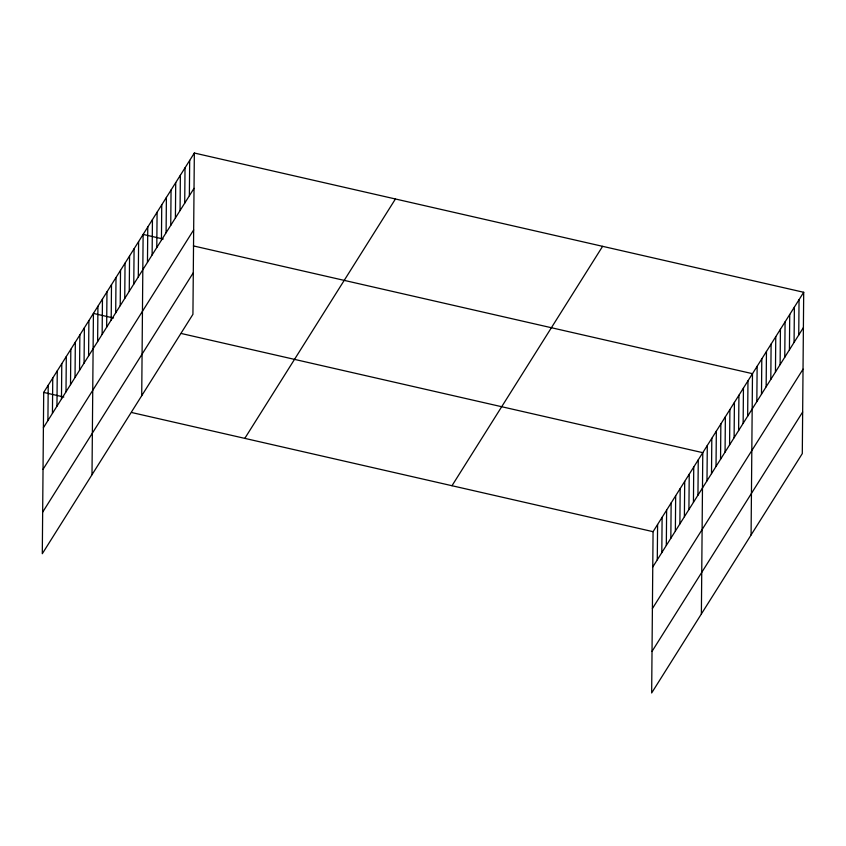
<?xml version="1.0" encoding="UTF-8"?>
<svg xmlns="http://www.w3.org/2000/svg" width="846" height="846" viewBox="0 0 846 846"><rect width="100%" height="100%" fill="white"/><g stroke="black" fill="none" stroke-linecap="round" stroke-linejoin="round"><path stroke-width="1.27" d="M194.337 153.031L43.706 392.417L42.3 553.718L192.93 314.321L194.337 153.031L803.7 292.282L802.294 453.583L651.663 692.969L653.07 531.679L803.7 292.282M47.915 420.557L48.222 385.237M52.441 413.377L52.748 378.056M56.957 406.196L57.264 370.876M61.472 399.016L61.779 363.695M65.999 391.825L66.305 356.504M70.514 384.644L70.821 349.324M75.03 377.464L75.336 342.144M79.545 370.284L79.862 334.963M84.071 363.103L84.378 327.783M88.587 355.923L88.893 320.602M92.003 474.712L93.42 313.422L113.523 318.011M97.628 341.562L97.935 306.241M102.144 334.371L102.451 299.05M106.659 327.19L106.966 291.87M111.186 320.01L111.492 284.69M115.701 312.83L116.008 277.509M120.217 305.649L120.523 270.329M124.743 298.469L125.049 263.148M129.258 291.288L129.565 255.968M133.774 284.108L134.08 248.787M138.3 276.917L138.607 241.596M141.716 395.717L143.122 234.416L163.236 239.016M147.468 262.345L147.775 227.024M152.121 254.942L152.439 219.622M156.785 247.54L157.092 212.219M161.438 240.137L161.745 204.817M166.091 232.745L166.398 197.425M170.744 225.343L171.061 190.022M175.408 217.94L175.714 182.62M180.061 210.548L180.367 175.228M184.714 203.146L185.02 167.825M189.367 195.743L189.684 160.423M657.279 559.819L657.596 524.499M661.805 552.639L662.111 517.318M666.32 545.448L666.627 510.127M670.836 538.268L671.142 502.947M675.362 531.087L675.668 495.767M679.877 523.907L680.184 488.586M684.393 516.726L684.7 481.406M688.919 509.546L689.226 474.225M693.434 502.365L693.741 467.045M697.95 495.185L698.257 459.864M701.376 613.974L702.783 452.673L181.393 333.525M706.992 480.814L707.298 445.493M711.507 473.633L711.814 438.313M716.023 466.453L716.34 431.132M720.549 459.272L720.855 423.952M725.064 452.092L725.371 416.771M729.58 444.911L729.897 409.591M734.106 437.731L734.413 402.41M738.621 430.54L738.928 395.219M743.137 423.36L743.444 388.039M747.663 416.179L747.97 380.859M751.079 534.979L752.485 373.678L193.396 245.911M756.832 401.596L757.138 366.276M761.485 394.204L761.802 358.884M766.148 386.802L766.455 351.481M770.801 379.399L771.108 344.079M775.454 372.007L775.761 336.687M780.118 364.605L780.424 329.284M784.771 357.202L785.077 321.882M789.424 349.8L789.73 314.479M794.077 342.408L794.383 307.087M798.74 335.005L799.047 299.685M43.4 427.738L194.03 188.351M43.04 469.308L193.66 229.922M42.66 512.147L193.29 272.75M244.801 438.376L395.431 198.979M451.986 485.72L602.606 246.334M652.763 567L803.393 327.603M652.403 608.57L803.034 369.173M652.023 651.399L802.653 412.013M43.706 392.417L63.82 397.017M131.68 412.52L653.07 531.679"/></g></svg>
